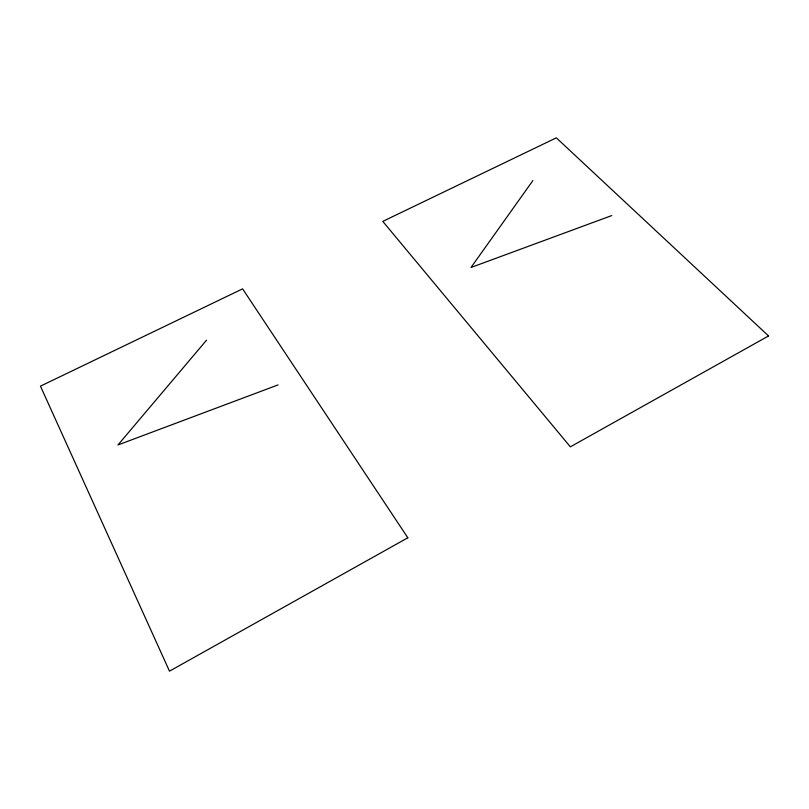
<?xml version="1.0" encoding="UTF-8"?>
<svg xmlns="http://www.w3.org/2000/svg" width="809" height="809" viewBox="0 0 809 809"><rect width="100%" height="100%" fill="white"/><g stroke="black" fill="none" stroke-linecap="round" stroke-linejoin="round"><path stroke-width="1.21" d="M532.898 180.569L471.01 267.476L611.766 215.568M206.548 340.164L117.972 444.96L278.074 384.912M407.827 537.783L169.486 671.157L40.45 386.156L242.599 288.853L407.827 537.783M768.55 335.947L570.355 446.841L382.778 221.383L556.329 137.843L768.55 335.947"/></g></svg>
